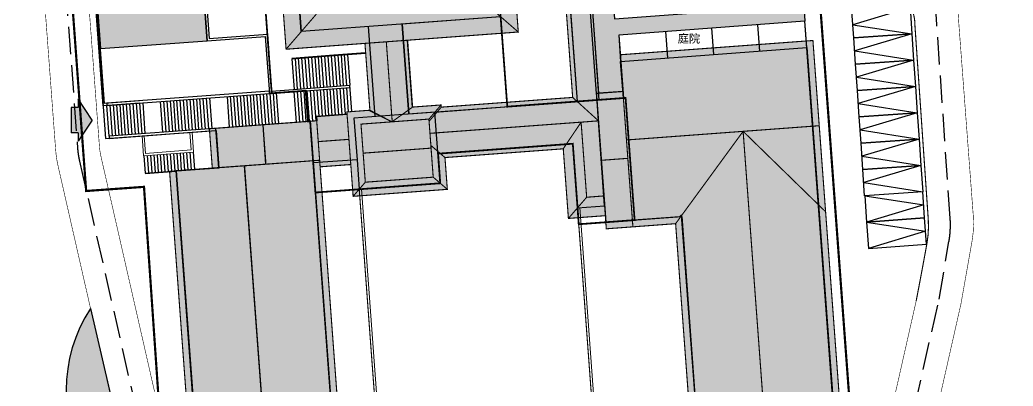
# Model space of a CAD drawing. Header units: millimetres. Extents: x -2430464 to 225692, y -180 to 1805330.
# Drawn here: x -12002 to 78441, y 917707 to 951034 of the extents above; entities that cross this region are included whole.
import ezdxf
from ezdxf.enums import TextEntityAlignment as Align

# ---------------------------------------------------------------- set-up
doc = ezdxf.new("R2010")
doc.units = ezdxf.units.MM
doc.header["$LTSCALE"] = 1000
for name, pattern in [('!2#$0${ Gas Line }', [0]), ('CENTER', [2, 1.25, -0.25, 0.25, -0.25]), ('DASH', [0.35, 0.25, -0.1])]:
    doc.linetypes.add(name, pattern=pattern)
doc.layers.get('0').update_dxf_attribs({"linetype": 'CONTINUOUS'})
for name, color, linetype in [('00-建筑', 8, 'CONTINUOUS'), ('A建筑-W墙体', 8, 'CONTINUOUS'), ('DLSS', 8, 'CONTINUOUS'), ('LP-009绿化边线', 82, 'CONTINUOUS'), ('LP-014绿化填充', 88, 'CONTINUOUS'), ('LP-10铺装填充', 251, 'CONTINUOUS'), ('RAIL', 163, 'CONTINUOUS'), ('STAIR', 2, 'CONTINUOUS'), ('地下室范围线', 8, 'CONTINUOUS'), ('基底轮廓线', 8, 'CONTINUOUS'), ('平面配景', 8, 'CONTINUOUS'), ('征地红线范围', 8, 'CONTINUOUS'), ('总图-箭头', 8, 'CONTINUOUS'), ('总图-道路中心线', 8, 'CONTINUOUS'), ('现状', 8, 'CONTINUOUS'), ('规划道路', 8, 'CONTINUOUS'), ('车行道', 8, 'CONTINUOUS')]:
    doc.layers.add(name, color=color, linetype=linetype)
doc.layers.add('堡坎线', color=8, linetype='CONTINUOUS', lineweight=0)
doc.layers.add('红线', color=8, linetype='CONTINUOUS', lineweight=30)
doc.styles.add('宋体', font='')
doc.styles.get('宋体').set_extended_font_data('SimSun')
pattern_1 = [(175.7652809743309, (-28524.5794121027, -59545.30278968811), (-428.4449728977382, -369.3709587916414), [79.99999999999991, -319.9999999999997]), (220.7652809743309, (-28687.09629964828, -59573.37878513336), (-29.53700705361041, -398.9079658522789), [113.137084, -452.5483399999999]), (265.7652809743309, (-28772.78529393673, -59647.2529759407), (369.3709587916413, -428.4449728977382), [399.9999999999997]), (310.7652809743309, (-28846.65948593616, -59561.56398200989), (398.9079658522789, -29.53700705361046), [113.1370839999999, -452.5483399999998]), (202.3303321743308, (-28604.36100578308, -59539.39538908005), (-398.9079657805548, 29.53700670846063), [89.43999999999991, -804.9871907999992]), (149.2002297743309, (-28846.65948593616, -59561.56398200989), (-398.9079657305026, 29.53700738443279), [89.43999999999994, -804.9871907999996])]

# ---------------------------------------------------------------- blocks, each defined once
blk = doc.blocks.new('A$C4B9E3B61')
at = {"layer": '规划道路', "color": 8}
blk.add_lwpolyline([(-2.384185791015625e-07, 9.5367431640625e-07), (2399.999999761581, 9.5367431640625e-07), (2399.999999523163, 5300.000000953674), (-2.384185791015625e-07, 5300.000000953674)], close=True, dxfattribs=at)
at = {"layer": '规划道路', "color": 8, "flags": 128}
blk.add_lwpolyline([(-2.384185791015625e-07, 9.5367431640625e-07), (1199.999999761581, 5300.000000953674), (2399.999999761581, 1.430511474609375e-06)], dxfattribs=at)
blk = doc.blocks.new('A$C685F4815')
at = {"layer": '总图-箭头', "extrusion": (-3.05029359022135e-16, 2.385755770595009e-07, 0.9999999999999716)}
for points in [[(-1999.99999987011, -1333.333622686929), (-2.4738256e-09, 4.0761515265e-06), (1999.999999865046, -1333.333622686914), (1199.999999918276, -1333.333622696562), (1199.99999991816, -2000.000436078117), (-1200.000000081636, -2000.000436068643), (-1200.000000081898, -1333.333622697348)], [(-1999.999999867578, -1333.333622613078), (5.82077e-11, 4.1499879444e-06), (1999.999999867578, -1333.333622613063), (1199.999999920838, -1333.333622622711), (1199.999999920721, -2000.000436004266), (-1200.000000079104, -2000.000435994792), (-1200.000000079366, -1333.333622623497)]]:
    blk.add_hatch(color=256, dxfattribs=at).paths.add_polyline_path(points)
at = {"layer": '总图-箭头'}
for p, q in [((-2.9685907e-09, 4.0767044993e-06), (-1999.999999870284, -1333.333622686274)), ((0, 0), (-1999.999999867316, -1333.333626762964)), ((-2.9685907e-09, 4.0767044993e-06), (1999.99999986522, -1333.333622686187)), ((0, 0), (1999.999999868189, -1333.333626762891)), ((-1200.000000082102, -1333.333622696693), (-1999.999999870284, -1333.333622686274)), ((-1200.000000079104, -1333.333626773383), (-1999.999999867316, -1333.333626762964)), ((-1200.000000082044, -1333.333622686521), (-1200.000000082044, -2000.000436077462)), ((-1200.000000079075, -1333.333626763226), (-1200.000000079046, -2000.000440154166)), ((1999.99999986522, -1333.333622686187), (1199.999999918102, -1333.333622695907)), ((1199.999999917811, -1333.333622685837), (1199.999999917985, -2000.000436077462)), ((1999.999999868189, -1333.333626762891), (1199.9999999211, -1333.333626772626)), ((1199.999999920779, -1333.333626762542), (1199.999999920983, -2000.000440154166)), ((1199.999999917985, -2000.000436077462), (-1200.000000081811, -2000.000436067989)), ((1199.999999920983, -2000.000440154166), (-1200.000000078842, -2000.000440144693))]:
    blk.add_line(p, q, dxfattribs=at)
blk = doc.blocks.new('aasdfasgh')
at = {"layer": 'STAIR', "color": 250, "extrusion": (0, 0, -1)}
for p, q in [((-50850.99993157387, 78149.87130689621), (-50850.99993515015, 75350.18439006805)), ((-50550.99993097782, 78149.88621902466), (-50550.99993431568, 75350.18439388275)), ((-50250.9999320507, 78149.9011297226), (-50250.99993395805, 75350.18439531326)), ((-49950.99993216991, 78149.91604232788), (-49950.99993467331, 75350.18439388275)), ((-49650.9999320507, 78149.93094921112), (-49650.99993467331, 75350.18439340591)), ((-49350.99993157387, 78149.94585847855), (-49350.99993467331, 75350.18439054489)), ((-49050.9999320507, 78149.96077299118), (-49050.99993538857, 75350.18438386917)), ((-48750.99993181229, 78149.97568130493), (-48750.99993419647, 75350.18439292908)), ((-48450.99993300438, 78149.90610218048), (-48450.99993574619, 75350.33847761154)), ((-48150.99993300438, 78149.92101621628), (-48150.99993538857, 75350.33847618103)), ((-47850.99993252754, 78149.9060997963), (-47850.99993526936, 75350.33847427368)), ((-47550.99993252754, 78149.92101287842), (-47550.99993491173, 75350.33847284317)), ((-45950.99993228912, 78149.93592357635), (-45950.99993491173, 75350.33847141266)), ((-45650.99993252754, 78149.95083665848), (-45650.99993538857, 75350.33847427368)), ((-45350.99993228912, 78149.96574497223), (-45350.99993538857, 75350.33847475052)), ((-45050.99993228912, 78149.98065423965), (-45050.99993515015, 75350.33847427368)), ((-44750.99993312359, 78149.99556779861), (-44750.99993503094, 75350.33846855164)), ((-44450.99993240833, 78150.01047706604), (-44450.99993538857, 75350.33846855164)), ((-44150.9999320507, 78150.02538537979), (-44150.99993550777, 75350.33846950531)), ((-43850.99993145466, 78150.04029846191), (-43850.99993491173, 75350.33847236633)), ((-43550.99993252754, 78150.05520820618), (-43550.99993443489, 75350.33847379684)), ((-43250.99993264675, 78150.07012176514), (-43250.99993515015, 75350.33847236633)), ((-42950.99993252754, 78150.08502864838), (-42950.99993515015, 75350.3384718895)), ((-42650.9999320507, 78150.09993696213), (-42650.99993515015, 75350.33846902847)), ((-42350.99993252754, 78150.11485147476), (-42350.9999358654, 75350.33846235275)), ((-42050.99993240833, 78150.12975978851), (-42050.99993479252, 75350.33847093582)), ((-41750.99993360043, 78149.90609407425), (-41750.99993634224, 75350.33846950531)), ((-41450.99993360043, 78149.92100763321), (-41450.99993610382, 75350.33846712112)), ((-39850.99993312359, 78149.90609502792), (-39850.99993598461, 75350.33847045898)), ((-39550.99993312359, 78149.92100763321), (-39550.99993562698, 75350.3384680748)), ((-39250.99993300438, 78149.93591785431), (-39250.99993562698, 75350.33846569061)), ((-38950.99993312359, 78149.95082950592), (-38950.99993610382, 75350.33846855164)), ((-38650.99993288517, 78149.96573781967), (-38650.99993598461, 75350.3384680748)), ((-38350.99993300438, 78149.98064756393), (-38350.9999358654, 75350.33846950531)), ((-38050.99993371964, 78149.99556064606), (-38050.99993562698, 75350.33846187592)), ((-37750.99993300438, 78150.010471344), (-37750.9999358654, 75350.33846330643)), ((-37450.99993252754, 78150.02537918091), (-37450.99993610382, 75350.33846235275)), ((-37150.9999320507, 78150.0402917862), (-37150.99993550777, 75350.33846616745)), ((-36850.9999332428, 78150.05520105362), (-36850.99993503094, 75350.33846759796)), ((-36550.9999332428, 78150.07011461258), (-36550.9999358654, 75350.33846616745)), ((-36250.99993312359, 78150.08502149582), (-36250.99993562698, 75350.33846569061)), ((-35950.99993264675, 78150.09993076324), (-35950.99993574619, 75350.33846187592)), ((-35650.99993312359, 78150.11484479904), (-35650.99993634224, 75350.33845615387)), ((-35350.99993300438, 78150.12975263596), (-35350.99993538857, 75350.33846378326)), ((-33750.99993419647, 78150.2142624855), (-33750.99993681908, 75350.33846378326)), ((-33450.99993395805, 78150.21426200867), (-33450.99993658066, 75350.33846235275)), ((-33150.99993383884, 78150.2142624855), (-33150.99993646145, 75350.33846378326)), ((-32850.99993395805, 78150.22917509079), (-32850.99993610382, 75350.33846235275)), ((-32550.99993371964, 78150.2440867424), (-32550.99993610382, 75350.33846473694)), ((-32250.99993348122, 78150.25899505615), (-32250.99993658066, 75350.33846569061)), ((-31950.99993371964, 78150.27390670776), (-31950.99993610382, 75350.33846330643)), ((-31650.99993419647, 77750.3440079689), (-31650.99993634224, 75350.33846616745)), ((-31350.99993467331, 77750.3440079689), (-31350.99993610382, 75350.33846473694)), ((-31050.99993407726, 77750.34400749207), (-31050.99993634224, 75350.33846282959)), ((-30750.99993395805, 77750.34400749207), (-30750.99993658066, 75350.33846521378)), ((-30450.99993300438, 77750.36067867279), (-30450.99993598461, 75350.33846569061)), ((-30150.99993395805, 77750.35734605789), (-30150.99993562698, 75350.33846378326)), ((-29850.99993407726, 77750.35400915146), (-29850.99993634224, 75350.33846616745)), ((-29550.99993407726, 77750.35067415237), (-29550.99993622303, 75350.3384642601)), ((-29250.99993431568, 77750.34734201431), (-29250.99993634224, 75350.33846235275)), ((-28950.9999345541, 77550.33845806122), (-28950.9999371767, 75350.3384642601)), ((-28650.99993419647, 77550.33845758438), (-28650.99993634224, 75150.33845949173)), ((-33750.99994134903, 72350.33847427368), (-33750.99993729591, 75150.33846902847)), ((-33450.99994075298, 72350.33846902847), (-33450.9999370575, 75150.33846759796)), ((-33150.9999409914, 72350.33846664429), (-33150.9999371767, 75150.33847093582)), ((-32850.99994158745, 72350.3384680748), (-32850.9999370575, 75150.3384680748)), ((-32550.99994111061, 72350.33847045898), (-32550.99993729591, 75150.33846664429)), ((-32250.99994027615, 72350.33847141266), (-32250.99993610382, 75150.3384680748)), ((-31950.99994027615, 72350.33847093582), (-31950.99993634224, 75150.33846902847)), ((-31650.99994051456, 72350.33847284317), (-31650.99993658066, 75150.33846855164)), ((-31350.99993991852, 72350.33846616745), (-31350.99993610382, 75150.33846521378)), ((-31050.99994015694, 72350.33846378326), (-31050.99993634224, 75150.33846950531)), ((-30750.99994087219, 72350.33846521378), (-30750.99993622303, 75150.33846521378)), ((-30450.99994027615, 72350.33846759796), (-30450.99993634224, 75150.33846378326)), ((-30150.99993979931, 72350.3384680748), (-30150.99993681908, 75150.3384680748)), ((-29850.99993896484, 72350.33846664429), (-29850.99993574619, 75150.3384642601)), ((-29550.99994027615, 72350.33846712112), (-29550.99993550777, 75150.3384642601)), ((-29250.99994051456, 72350.33846282959), (-29250.99993646145, 75150.33846378326)), ((-28950.99994015694, 72350.33846712112), (-28950.99993658066, 75150.33846330643)), ((-28650.99994003773, 72350.33846759796), (-28650.99993634224, 75150.33845901489))]:
    blk.add_line(p, q, dxfattribs=at)
blk = doc.blocks.new('asasfagh')
at = {"layer": '基底轮廓线', "linetype": 'DASH', "ltscale": 8000}
for points in [[(431741744.2486796, 3169589546.165534), (431754042.065155, 3169589546.165534), (431754040.6332474, 3169588046.409611), (431775247.6031132, 3169588026.162059), (431775247.6031137, 3169585246.187798), (431778644.4235301, 3169585246.187809), (431778644.4235291, 3169581846.165541), (431820843.1437712, 3169581846.165541), (431820840.612545, 3169591946.187798), (431824243.762876, 3169591946.187797), (431824240.2771578, 3169588046.162337), (431849643.6125288, 3169588046.162515)], [(431849443.6125355, 3169600546.519969), (431827144.1078234, 3169600546.51997), (431827143.7600951, 3169611946.165704), (431824443.7601142, 3169611946.397964), (431824443.7601137, 3169624246.165709), (431831794.0985298, 3169624244.765753), (431831794.0985312, 3169633646.16571), (431855593.4056559, 3169633646.149955)], [(431868093.4030585, 3169646146.165706), (431814893.6892519, 3169646146.166622), (431814893.6903205, 3169629146.164), (431820644.1078258, 3169629146.163086), (431820644.1078238, 3169626946.160042), (431804043.7600918, 3169626946.165707), (431804043.7600965, 3169637946.307227), (431795443.7600899, 3169637946.307228), (431795443.7600894, 3169626946.165707), (431778843.7601137, 3169626946.165674), (431778843.7601089, 3169629146.160579), (431784593.8658466, 3169629146.160578), (431784593.8658543, 3169646146.165706), (431739493.4216471, 3169646146.165565)]]:
    blk.add_lwpolyline(points, dxfattribs=at)
blk.add_lwpolyline([(431812443.7113285, 3169609546.516084), (431820643.7113247, 3169609546.516083), (431820643.7113261, 3169624946.160035), (431802744.5405412, 3169624953.939884), (431802741.7554622, 3169618546.282349), (431812443.8114786, 3169618546.265692)], close=True, dxfattribs=at)
blk = doc.blocks.new('酒店')
at = {"layer": 'A建筑-W墙体'}
h = blk.add_hatch(dxfattribs=at)
h.set_pattern_fill('水', color=256, scale=199.9999999999998, angle=-85.76528092375717)
h.set_pattern_definition([(274.2347190762428, (67117.76831012964, 3300235.680468082), (428.4449732237749, -369.370958413461), [159.9999999999998, -639.9999999999993]), (319.2347190762428, (67221.17950832844, 3299922.461497784), (797.8159316524154, 59.07401481143661), [226.2735999999998, -339.4111999999995, 226.2743999999998, -339.4116495999996]), (49.23471907624282, (67244.80911529064, 3299603.335121632), (-59.07401481143653, 797.8159316524154), [226.2735999999996, -339.4111999999993, 226.2743999999996, -339.4116495999993]), (300.7997702762427, (67129.58311253786, 3300076.11728096), (59.07401547308084, -797.8159314088617), [178.8799999999997, -1609.974381599998]), (300.7997702762427, (67558.02808570862, 3299706.746328354), (59.07401547308084, -797.8159314088617), [178.8799999999997, -1609.974381599998]), (247.6696678762428, (67244.80911529064, 3299603.335121632), (59.0740141211365, -797.8159315089664), [178.88, -1609.974381600001]), (247.6696678762428, (67614.18007212877, 3300031.780097961), (59.0740141211365, -797.8159315089664), [178.88, -1609.974381600001])])
h.paths.add_polyline_path([(-9387.727373301983, -106824.2570333481), (-19111.10904020071, -107544.2215838432), (-17205.97206252813, -133273.7853784561), (-7482.590395212173, -132553.8208255768)])
at = {"layer": 'RAIL', "linetype": '!2#$0${ Gas Line }', "extrusion": (0, 0, -1)}
h = blk.add_hatch(dxfattribs=at)
h.set_pattern_fill('弯瓦屋面', color=251, scale=199.9999999999999, angle=4.565368189772732e-10)
h.set_pattern_definition(pattern_1)
h.paths.add_polyline_path([(712.1125813126564, -127841.0052967072), (305.9787285923958, -133325.9898371696), (-20836.14345914125, -131760.528439045), (-18739.01593530178, -103438.0628671646), (2403.106252968311, -105003.5242576599), (1996.972407817841, -110488.5087842941), (5287.963117897511, -110732.1890954971), (4003.103296220303, -128084.6856102943)])
h = blk.add_hatch(dxfattribs=at)
h.set_pattern_fill('弯瓦屋面', color=251, scale=199.9999999999999, angle=4.565368189772732e-10)
h.set_pattern_definition(pattern_1)
h.paths.add_polyline_path([(-26757.33480674028, -118286.3331918716), (-28167.7397531271, -137334.3620157242), (-27968.29125475883, -137349.1301164627), (-28791.70501077175, -148469.630648613), (-25401.06543499231, -148721.7503976822), (-24932.09576284885, -142388.1453766823), (-14161.50254803896, -143184.5893921852), (-14375.64585363865, -146076.6721534729), (-5799.124583482742, -146711.7178058624), (-5584.98128080368, -143819.6350536346), (-2792.835511207581, -144026.4030804634), (-2453.108936965466, -139438.9652462006), (-5245.305695235729, -139232.1934423447), (-5230.537191808224, -139032.7394628525), (-7325.153603792191, -138877.6442842484), (-6874.714241564274, -132794.2978105545), (-10764.06691402197, -132506.3119935989), (-11214.5062764287, -138589.6584706306), (-13807.05845910311, -138397.693810463), (-13821.82696431875, -138597.1477885246), (-25789.06045657396, -137711.0379776955), (-24541.10905665159, -120857.0030369759)])
h = blk.add_hatch(dxfattribs=at)
h.set_pattern_fill('弯瓦屋面', color=251, scale=199.9999999999999, angle=4.565368189772732e-10)
h.set_pattern_definition(pattern_1)
h.paths.add_polyline_path([(-35163.04673486948, -149200.2045092583), (-28851.45818328857, -149667.5382704735), (-27939.50408738852, -137351.2684092522), (-30361.73875671625, -137171.9078726768), (-30114.36449223757, -133831.0318002701), (-47666.31539303064, -132531.4023499489), (-51506.10170006752, -184389.1049523354), (-21388.55028021336, -186619.1490154266), (-20376.9079682827, -172956.5537724495), (-36831.86155956984, -171738.1522212029)])
edge = h.paths.add_edge_path(flags=17)
edge.add_line((-30361.73731768131, -137171.9079785347), (-31273.67489546537, -149488.1883025169))
h = blk.add_hatch(dxfattribs=at)
h.set_pattern_fill('弯瓦屋面', color=251, scale=199.9999999999999, angle=4.565368189772732e-10)
h.set_pattern_definition(pattern_1)
h.paths.add_polyline_path([(-2482.658099234104, -139837.8477921486), (-4565.195212244987, -167960.9403839111), (-15435.08017081022, -167155.8823504448), (-16084.9025079608, -175931.968047142), (-12993.36546313763, -176160.8756580353), (-13355.19380629063, -181047.498239994), (5991.834979534149, -182480.1451625824), (6944.278280496597, -169617.0539608002), (9038.795452773571, -169768.7418522835), (10914.27779191732, -144439.67466259), (7024.902946293354, -144151.6871938705), (7290.557573497295, -140561.5022892952)])
at = {"layer": '平面配景'}
h = blk.add_hatch(dxfattribs=at)
h.set_pattern_fill('SWAMP', color=256, scale=199.9999999999999, angle=0.2966188566961743)
h.set_pattern_definition([(274.2347190769059, (28535.68045216799, -59695.20869016647), (457.4949259104368, -220.820280694967), [63.49999999999996, -444.4999999999997]), (4.234719073614151, (28538.02495241165, -59726.87200975418), (419.9829265000253, 285.7928358942439), [31.74999999999999, -848.1319999999996]), (4.234719073614151, (28538.61108452082, -59734.78793859482), (419.9829265000253, 285.7928358942439), [25.39999999999998, -854.4819999999995]), (4.234719073614151, (28537.43882030249, -59718.95608139038), (419.9829265000253, 285.7928358942439), [25.39999999999998, -854.4819999999995]), (334.2347190769059, (28539.19720184803, -59742.7036690712), (419.9834357078709, 285.7920875934341), [20.31999999999998, -487.6799999999995]), (34.23471907690591, (28536.85270130634, -59711.04034233093), (-37.51149020256683, 506.6123682884018), [20.31999999999998, -487.6799999999997])])
h.paths.add_polyline_path([(29586.60082161427, -130559.5966715813), (46824.27443480492, -129284.717086792), (46935.03691631556, -130780.622051239), (29981.44815647602, -132035.9480800629), (30361.73401069641, -137171.909245491), (28167.73975855112, -137334.3620238304), (27097.02361083031, -122873.9533162117), (29006.9391399622, -122731.0560603142)])
for points in [[(2842.758710384369, -100704.4194674492), (-4486.177921056747, -101247.0881223679), (-4102.460007548332, -106429.3372840881), (-9387.727372288704, -106824.2570295334), (-7482.590396463871, -132553.8208255768), (-2198.0571205616, -132162.5293111801), (-1814.076025784016, -137348.3328700066), (5515.857849061489, -136805.5903630257)], [(2857.527214586735, -100903.8734478951), (-4271.955434679985, -101431.7736058235), (-3888.248045563698, -106613.8806376457), (-9173.515410065651, -107008.8003835678), (-7297.904917240143, -132339.5983352661), (-2013.371641814709, -131948.3068318367), (-1629.390545785427, -137134.1103906631), (5501.089345574379, -136606.1363759041)], [(11214.5062764287, -138589.6584706306), (10764.06691402197, -132506.3119935989)], [(-2138.116548120975, -143789.8483695984), (-2403.949736952782, -140199.6750383377)], [(2150.001888096333, -143472.3360671997), (-10315.91572350264, -144395.3707838058)], [(6153.806221723557, -143376.4215717316), (2164.772698998451, -143671.7882351875)], [(6153.806221842766, -143376.4215712547), (2165.076160490513, -143671.7657661438)], [(-1760.448621928692, -175298.0812888145), (-4082.806741535664, -143933.8434581757)]]:
    blk.add_lwpolyline(points)
at = {"flags": 128}
for points in [[(-13640.63770729303, -138223.9033017159), (-16971.54142320156, -138470.5389566422), (-19644.67062962055, -102369.629421711), (-15468.64190173149, -102060.4167633057)], [(-13655.39712524414, -138024.5720210075), (-16826.73765480518, -138259.3928751945), (-19470.3489382863, -102557.1335692406), (-15453.88339555264, -102259.7357206345)], [(203.8231769800186, -134130.5412735939), (4044.309613406658, -133846.1737322807), (6936.741957128048, -133632.0045409203)], [(208.2537278532982, -134190.377468586), (4048.740164637566, -133906.0099291801), (6941.172509133816, -133691.8407349586)], [(2453.10893702507, -139438.9652447701), (5245.30569589138, -139232.1934432983)], [(4448.73871999979, -139291.1771988869), (2453.10893702507, -139438.9652447701), (2482.644138753414, -139837.8488264084), (-7290.593516290188, -140561.0165395737)]]:
    blk.add_lwpolyline(points, dxfattribs=at)
blk.add_lwpolyline([(-9387.727373301983, -106824.2570333481), (-19111.10904020071, -107544.2215838432), (-17205.97206252813, -133273.7853784561), (-7482.590395212173, -132553.8208255768)], close=True)
at = {"extrusion": (0, 0, -1), "flags": 128}
for points in [[(16623.54563122988, -138444.7406029701), (1814.076025784016, -137348.3328704834), (1828.844529151917, -137148.8788876534), (16638.30275756121, -138245.4402747154)], [(16402.0525701642, -141436.08446455), (7275.849401116371, -140760.208281517), (7290.617904543877, -140560.7542996407), (16416.80969721079, -141236.7841353416)]]:
    blk.add_lwpolyline(points, close=True, dxfattribs=at)
at = {"layer": 'A建筑-W墙体', "const_width": 99.9999999999999}
for points in [[(-712.1125813126564, -127841.0052967072), (-305.9787285923958, -133325.9898371696), (20836.14345914125, -131760.528439045), (18739.01593530178, -103438.0628671646), (-2403.106252968311, -105003.5242576599), (-1996.972407817841, -110488.5087842941), (-5287.963117897511, -110732.1890954971), (-4003.103296220303, -128084.6856102943)], [(26757.33480674028, -118286.3331918716), (28167.7397531271, -137334.3620157242), (27968.29125475883, -137349.1301164627), (28791.70501077175, -148469.630648613), (25401.06543499231, -148721.7503976822), (24932.09576284885, -142388.1453766823), (14161.50254803896, -143184.5893921852), (14375.64585363865, -146076.6721534729), (5799.124583482742, -146711.7178058624), (5584.98128080368, -143819.6350536346), (2792.835511207581, -144026.4030804634), (2453.108936965466, -139438.9652462006), (5245.305695235729, -139232.1934423447), (5230.537191808224, -139032.7394628525), (7325.153603792191, -138877.6442842484), (6874.714241564274, -132794.2978105545), (10764.06691402197, -132506.3119935989), (11214.5062764287, -138589.6584706306), (13807.05845910311, -138397.693810463), (13821.82696431875, -138597.1477885246), (25789.06045657396, -137711.0379776955), (24541.10905665159, -120857.0030369759)], [(35163.04673486948, -149200.2045092583), (28851.45818328857, -149667.5382704735), (27939.50408738852, -137351.2684092522), (30361.73875671625, -137171.9078726768), (30114.36449223757, -133831.0318002701), (47666.31539303064, -132531.4023499489), (51506.10170006752, -184389.1049523354), (21388.55028021336, -186619.1490154266), (20376.9079682827, -172956.5537724495), (36831.86155956984, -171738.1522212029)], [(2482.658099234104, -139837.8477921486), (4565.195212244987, -167960.9403839111), (15435.08017081022, -167155.8823504448), (16084.9025079608, -175931.968047142), (12993.36546313763, -176160.8756580353), (13355.19380629063, -181047.498239994), (-5991.834979534149, -182480.1451625824), (-6944.278280496597, -169617.0539608002), (-9038.795452773571, -169768.7418522835), (-10914.27779191732, -144439.67466259), (-7024.902946293354, -144151.6871938705), (-7290.557573497295, -140561.5022892952)], [(6752.168169975281, -143332.1160635948), (6907.237459659576, -145426.3828849792), (13090.31093299389, -144968.5592770576), (12698.94558501244, -139683.0287337303), (6515.872111022472, -140140.8523387909)], [(28141.37927258015, -139843.1589508057), (26557.45062941313, -139962.9506030083), (27063.34114795923, -146795.184981823), (28612.72978842258, -146677.9318208694)]]:
    blk.add_lwpolyline(points, close=True, dxfattribs=at)
at = {"layer": 'A建筑-W墙体'}
for points in [[(-390.3037523627281, -111873.649887085), (-796.4376046061516, -106388.6653456688), (17353.87484133244, -105044.7315115929), (19229.47480970621, -130375.3873486519), (1079.162365794182, -131719.3211817741), (673.0285141468048, -126234.3366508484)], [(26217.50542968512, -138080.408929348), (24895.71151173115, -120229.1040802002)], [(27968.28576517105, -137349.1304540634), (26690.79735726118, -120096.1875462532)], [(673.028513610363, -126234.3366479874), (1079.162365198135, -131719.3211832047)], [(10859.90382242203, -139217.5574293137), (10254.39517086744, -131039.9441199303)], [(47112.25895744562, -133174.0698413849), (46935.03691267967, -130780.6220488548), (29981.4479187727, -132035.9448986053), (30158.67048811913, -134429.393723011)], [(42823.99834555387, -133491.5929427147), (42646.7762812376, -131098.1448755264)], [(7162.858434200287, -131268.8559322357), (7768.367087185383, -139446.469233036)], [(34446.93110245466, -134111.8706216812), (34269.70899903774, -131718.4220328331)], [(38635.46449863911, -133801.7317972183), (38458.24241530895, -131408.2834701538)], [(13253.00202250481, -139040.361269474), (24422.40464633703, -138213.3265733719)], [(24422.40464669466, -138213.3265738487), (26217.50542968512, -138080.408929348)], [(25800.10167759657, -141922.7791500092), (26231.80140382051, -147753.0400600433), (28673.47395139933, -147576.9741353989), (28081.06666511297, -138950.9476037025), (28081.06666511297, -138950.9476037025)], [(13533.60359233618, -142829.9869422913), (25800.10167759657, -141922.7791500092)], [(6153.806221723557, -143376.4215717316), (2164.772698998451, -143671.7882351875)]]:
    blk.add_lwpolyline(points, dxfattribs=at)
for points in [[(29586.60082161427, -130559.5966715813), (46824.27443480492, -129284.717086792), (46935.03691631556, -130780.622051239), (29981.44815647602, -132035.9480800629), (30361.73401069641, -137171.909245491), (28167.73975855112, -137334.3620238304), (27097.02361083031, -122873.9533162117), (29006.9391399622, -122731.0560603142)], [(35517.62336826324, -148571.956823349), (28835.89359366894, -149066.6907682419), (28012.5763387084, -137947.4935064316), (30406.04430443048, -137770.2698130608), (30158.67004060745, -134429.3937544823), (47112.25895744562, -133174.0698413849), (50863.43424016237, -183835.0485196114), (21344.24476981163, -186020.7870674133), (20421.21347922087, -173554.9157238007), (37474.52901828289, -172292.2086601257), (35706.02687746286, -148407.9476761818)], [(6153.806221842766, -143376.4215712547), (6353.181021511555, -146069.0503444672), (13732.97839254141, -145522.6157131195), (13253.00202256441, -139040.3612675667), (5873.204651236534, -139586.795899868)], [(1884.124995231628, -139882.1659841537), (4011.146678805351, -168603.6156916618), (15479.39354896545, -167754.3505563736), (16040.60424542427, -175333.7039613724), (12949.06751066446, -175562.6157746315), (13310.89585131407, -180449.2383503914), (-6036.140490651131, -181881.7832164764), (-6959.171970963478, -169415.9092769623), (-8455.32719451189, -169523.291665554), (-10315.91563785076, -144395.3719305992), (-6426.540792822838, -144107.3844604492), (-6692.374064266682, -140517.2099957466)], [(1884.124995231628, -139882.1659841537), (4011.146678805351, -168603.6156916618), (15479.38599151373, -167754.2484936714), (16040.5966873765, -175333.6019072533), (12949.05995309353, -175562.5137152672), (13310.88829451799, -180449.1362967491), (-6036.140490651131, -181881.7832164764), (-6944.278280496597, -169617.0539608002), (-8440.43350470066, -169724.4363427162), (-10315.91563785076, -144395.3719305992), (-6426.540792822838, -144107.3844604492), (-6692.374064266682, -140517.2099957466)]]:
    blk.add_lwpolyline(points, close=True, dxfattribs=at)
at = {"layer": 'A建筑-W墙体', "const_width": 99.9999999999999}
for points in [[(17621.07780426741, -128966.9041743279), (20836.14345914125, -131760.528439045)], [(-305.9787285923958, -133325.9898371696), (2464.303460359573, -130112.6525387764)], [(9357.239148139954, -139914.1443257332), (8819.39057725668, -132650.3049035072)], [(30361.73731768131, -137171.9079785347), (31273.67489546537, -149488.1883025169)], [(12698.94558501244, -139683.0287337303), (13807.05845910311, -138397.693810463)], [(25789.06045663357, -137711.0379781723), (28141.37927258015, -139843.1589508057)], [(5245.305694818497, -139232.1934428215), (5584.981280863285, -143819.6350531578)], [(5245.30569589138, -139232.1934432983), (5584.981280863285, -143819.6350531578)], [(11214.5062764287, -138589.6584706306), (9331.703020393848, -139932.3550829887), (7225.426612734795, -138885.0285353661)], [(11214.5062764287, -138589.6584706306), (9331.703020453453, -139932.3550825119), (7325.153603851795, -138877.6442837715)], [(12713.71408838034, -139882.4827122688), (13821.82696431875, -138597.1477885246)], [(-2138.116548120975, -143789.8483695984), (-2403.949736952782, -140199.6750383377)], [(12794.94085949659, -140979.4796185493), (26557.3438154459, -139961.5080451965)], [(24932.09576284885, -142388.1453766823), (26555.9024169445, -139961.6147704124)], [(48240.44269454479, -140285.1991782188), (30688.48267811537, -141584.7953548431)], [(35163.04673486948, -149200.2045092583), (41309.41675209999, -140798.4041891098), (48820.32449620962, -148116.7126045227)], [(44061.88356888294, -177971.4638819695), (41309.41675209999, -140798.4041891098)], [(5415.143494069576, -141525.9142494202), (2622.97222495079, -141732.6841611862)], [(12894.62825745344, -142325.7939972878), (6711.554785013199, -142783.6176042557)], [(12876.16762876511, -142076.4765248299), (14161.50254803896, -143184.5893921852)], [(2748.521664977074, -143428.0188760757), (-7024.902824819088, -144151.6888375282)], [(28418.70667552948, -143432.2918992043), (30812.15480011702, -143255.0743236542)], [(-1760.448621928692, -175298.0812888145), (-4082.806741535664, -143933.8434581757)], [(6907.237459659576, -145426.3828849792), (5799.124583482742, -146711.7178058624)], [(6907.237459659576, -145426.3828849792), (5799.124583482742, -146711.7178058624)], [(13090.31093299389, -144968.5592770576), (14375.64585363865, -146076.6721534729)], [(27063.26301681995, -146794.1297974586), (25400.98567551374, -148720.6732087135)]]:
    blk.add_lwpolyline(points, dxfattribs=at)
at = {"layer": 'DLSS', "linetype": 'Continuous', "const_width": 100, "flags": 128}
blk.add_lwpolyline([(41370.31022888422, -128206.7328228951), (52449.29722946882, -127234.1490507126, -0.4609861043528088), (56953.35148030519, -131162.9742193222), (58166.79263728857, -148789.6305580139, -0.06189065879078934), (58045.02024519444, -151005.8494133949, -0.003206748131064525), (57065.31639307737, -156243.0801692009, 0.003206748131064525)], format="xyb", dxfattribs=at)
at = {"layer": 'STAIR', "color": 250}
for p, q in [((-11313.42082762718, -144465.736600399), (-11430.83042776585, -142880.0774354935)), ((-11014.23985308409, -144443.5838456154), (-11131.64945363998, -142857.9246811867)), ((-10715.05887848139, -144421.4310917854), (-10832.46847981215, -142835.7719268799)), ((-10415.87790459394, -144399.2783360481), (-10533.28750455379, -142813.6191725731)), ((-10116.69692969322, -144377.1255812645), (-10234.10653018951, -142791.4664163589)), ((-9817.515955507755, -144354.9728264809), (-9934.925555765629, -142769.3136620522)), ((-9518.33498108387, -144332.8200716972), (-9635.744581580162, -142747.1609067917)), ((-9219.154007077217, -144310.6673178673), (-9336.563607513905, -142725.0081524849)), ((-8919.973031878471, -144288.5145616531), (-9037.382632434368, -142702.8553986549)), ((-8620.792057573795, -144266.3618073463), (-8738.201658070087, -142680.7026429176)), ((-8620.792057573795, -144266.3618073463), (-8738.201658070087, -142680.7026429176)), ((-13108.5066742897, -144598.6531281471), (-13225.91627436876, -143012.9939646721)), ((-12809.32570022345, -144576.5003738403), (-12926.73529934883, -142990.8412103653)), ((-12510.14472520351, -144554.3476204872), (-12627.55432575941, -142968.6884551048)), ((-12210.96375066042, -144532.1948647499), (-12328.37335127592, -142946.5357012749)), ((-11911.78277617693, -144510.04211092), (-12029.19237679243, -142924.3829460144)), ((-11612.60180222988, -144487.8893551826), (-11730.01140224934, -142902.2301907539)), ((-13108.5066742897, -144598.6531281471), (-8620.792057573795, -144266.3618073463))]:
    blk.add_line(p, q, dxfattribs=at)
at = {"layer": '地下室范围线', "linetype": 'DASH', "ltscale": 8000, "const_width": 160}
blk.add_lwpolyline([(2306.711358547211, -91418.99884605408), (-1681.920629501343, -91714.34265851974), (-1201.933128833771, -98196.5962767601), (-1401.740549087524, -98211.39129638672), (-1194.976703166962, -101003.7466988564), (-4286.513044834137, -101232.6638150215), (-1613.351890563965, -137333.830124855), (1478.184452056885, -137104.9130144119), (1684.948297977448, -139897.2684192657), (1884.755717277527, -139882.473400116), (2364.743217468262, -146364.7270178795), (13733.26549530029, -145522.9289474487), (13534.09188890457, -142829.9367623329), (25800.84132289886, -141924.5615081787), (26341.66274738312, -149252.0435318947), (31429.12914657593, -148875.3349947929), (30605.7666592598, -137755.7861304283), (19835.0866317749, -138552.2563915253), (16748.39778423309, -96866.37926578522), (27519.07781171799, -96069.90900373459), (26618.18304872513, -83903.28315782547), (19129.98540210724, -84457.75718593597), (16323.87894582748, -46561.15836429596)], dxfattribs=at)
at = {"layer": '堡坎线', "color": 250, "extrusion": (0, 0, -1), "flags": 128}
for points in [[(8738.201658070087, -142680.7026429176), (13285.75246930122, -143017.4245166779), (13419.22375291586, -141215.1919689178), (8871.647499740124, -140878.4682254791)], [(8952.42414432764, -142496.0171647072), (13101.06980526447, -142803.2022399902), (13219.76836210489, -141200.4233617783), (9071.102890789509, -140893.2368335724)], [(10315.91498780251, -144395.3814635277), (13108.24857378006, -144602.138864994), (13104.55644840002, -144652.0023608208), (10312.3752066493, -144442.5755724907)]]:
    blk.add_lwpolyline(points, close=True, dxfattribs=at)
at = {"layer": '堡坎线', "linetype": 'DASH', "ltscale": 2000, "extrusion": (0, 0, -1), "const_width": 99.99999999999994, "flags": 128}
for points in [[(-6353.182665765285, -146069.0484366417), (-8000.07380002737, -168308.2212195396)], [(-26231.80140382051, -147753.0400600433), (-28100.19181489944, -172986.3283333778)]]:
    blk.add_lwpolyline(points, dxfattribs=at)
at = {"layer": '堡坎线', "extrusion": (0, 0, -1), "flags": 128}
for points in [[(-6552.636780440807, -146054.2817101479), (-8199.527651131153, -168293.4509420395)], [(-26431.25538665056, -147738.2715568542), (-28299.64579772949, -172971.5598282814)]]:
    blk.add_lwpolyline(points, dxfattribs=at)
at = {"layer": '总图-道路中心线', "linetype": 'DASH', "ltscale": 10}
for points in [[(-3144.543673336506, -16997.63249826431), (-3470.829827487469, -18056.58681344986, 0.0934709048535178), (-3928.497718155384, -22107.91692638397), (-2335.58865582943, -43620.73195362091, -0.3243272348594602), (-7887.549454629421, -52608.76719522476), (-13124.55876481533, -54762.76953935623, 0.2756905945630604), (-18651.94619518518, -62146.97821474075), (-22440.88651049137, -98255.01820468903, 0.0447953984150601), (-22465.05864489079, -99864.24153661728), (-19295.36797362566, -142325.3439860344, 0.03744431243648361), (-19117.31085282564, -143508.5618195534), (-10817.43231874704, -179903.0726265907, 0.3693723196138757)], [(55395.16892999411, -172704.2650094032), (59155.27542942762, -156068.2781267166), (60055.65399503708, -150826.0216889381, 0.05977785590252446), (60164.28434544802, -148684.4347705841), (58953.50870841742, -131096.4982552528), (58141.5464220643, -119302.1333217621), (57507.98957228661, -110212.4911990166), (56669.20592403412, -102039.2500667572), (54869.07782012224, -94523.20076990128), (52735.24754798412, -86423.84500551224), (49558.47029799223, -72594.45756340027), (49150.02361351252, -67362.90964984894), (48810.71250933409, -59133.36246538162), (48972.63859117031, -54045.0734705925), (50142.1489906311, -48614.29953384399), (51174.49787515402, -42970.05514526367), (52219.43438494205, -37304.35376501083), (53523.49728035927, -31468.44815683365), (54981.4672177434, -24456.92904996872), (55932.78682202101, -19390.506690979), (57172.82035636902, -14349.56586265564), (58426.68883562088, -8100.496199131012), (59090.13062870502, -3867.636269569397), (59436.86108291149, -1468.147219657898)]]:
    blk.add_lwpolyline(points, format="xyb", dxfattribs=at)
at = {"layer": '红线', "linetype": 'CENTER', "ltscale": 200, "const_width": 200}
blk.add_lwpolyline([(-4442.04497385025, -20648.60587978363), (40041.94196778536, -17352.48669528961), (46317.01958835125, -102120.5746436119), (41609.89761346579, -102469.0260057449), (43477.96983975172, -128802.9123835564), (48265.97952091694, -128448.4731941223), (52448.13428020477, -184943.911796093), (17942.84317755699, -187502.1870651245), (17499.46331512928, -181512.7052588463), (-10653.40945905447, -183454.0795474052), (-13243.90523934364, -145849.5394163132), (-18510.76778578758, -146226.4762539864), (-22345.96801716089, -94368.39445543289), (-17166.51925075054, -93984.97843551636), (-19795.80228936672, -58382.26401853561), (-1638.928900659084, -56974.94173336029)], close=True, dxfattribs=at)
at = {"layer": '车行道', "color": 4, "linetype": 'DASH', "ltscale": 5, "const_width": 50}
for points in [[(51211.40086770058, -68967.76364135742), (51436.40086770058, -72662.76364088058), (52403.40086770058, -76113.76364135742), (54709.40086758137, -85926.76364088058), (56843.40086770058, -94026.76364135742), (58680.40086770058, -101696.7636404037), (59536.40086758137, -110037.7636408806), (60170.40086770058, -119133.7636413574), (60952.89056634903, -131018.7591300011), (62269.80580919981, -148520.2103857994, -0.06249425620493997), (62158.42347019911, -150758.4815249443), (61150.40086758137, -156474.7636408806), (58956.40086770058, -166181.7636413574)], [(2728.868022739887, -53785.20986032486), (-7132.047844707966, -54464.04769134521, 0.09791195947930027), (-7356.745009422302, -54524.76961803436, -0.0005568783191539759), (-7378.722119748592, -54535.60407495499), (-12915.66591656208, -56839.41521453857, 0.2221829956687384), (-16600.5914247036, -61762.22101068497), (-20461.17593955994, -98553.01960706711, 0.04479540528510208), (-20477.29072350264, -99625.83532524109), (-17300.91730636358, -142176.4596824646, 0.03744431244661743), (-17167.37446463108, -143063.8730721474), (-8677.289246618748, -180292.4297251701, 0.2883576604599377)]]:
    blk.add_lwpolyline(points, format="xyb", dxfattribs=at)
at = {"layer": '车行道', "color": 4, "linetype": 'DASH', "ltscale": 5}
blk.add_lwpolyline([(-3545.77398121357, -11507.72686672211, 100, 100, 0), (-5382.157308340073, -17467.66639280319, 100, 100, 0.09347090485771527), (-5923.037548303604, -22255.6019487381, 100, 100, 0), (-4439.855568826199, -42286.51289319992, 100, 50, -0.3223723010585181), (-9932.97649538517, -51250.10319662094, 50, 50, 0), (-14437.207444489, -53140.10293006897, 50, 50, 0.2435860306477557), (-20578.74957585335, -61344.77912378311, 50, 50, 0), (-24439.33410322666, -98135.57784509659, 50, 50, 0.04479540528453985), (-24466.19206023216, -99923.60390329361, 50, 50, 0), (-21289.81864088774, -142474.2282896042, 50, 50, 0.03744431243174948), (-21067.24724048376, -143953.2505693436, 50, 50, 0), (-12577.16195446253, -181181.8075203896, 50, 50, 0.3207635072881149), (-2140.692978680134, -188934.7517266273, 50, 50, 0), (7957.176358819008, -188256.1676168442, 50, 50, -0.1937547782918897), (14430.33964163065, -191380.1575760841, 50, 50, 0), (30270.83276426792, -210142.524971962, 50, 50, 0.1548228219619258), (36652.69026374817, -213893.4552812576, 50, 50, 0), (50004.07236379385, -218460.8600196838, 50, 50, 0.2426803096958687), (59940.62207096815, -216969.3873038292, 50, 50, -0.3087550294775956), (70084.93338876963, -216703.5044922829, 50, 50, 0)], format="xyseb", dxfattribs=at)
at = {"layer": '车行道', "color": 4, "linetype": 'DASH', "ltscale": 5, "const_width": 50}
blk.add_lwpolyline([(53386.57155823708, -172519.0954432487), (57065.31639313698, -156243.0801687241)], dxfattribs=at)
at = {"color": 251, "linetype": '!2#$0${ Gas Line }', "rotation": 274.2347190771816}
blk.add_blockref('asasfagh', (-3192832105.576907, 196450567.2264423), dxfattribs=at)
at = {"layer": '征地红线范围', "extrusion": (0, 0, -1), "rotation": 175.7652809743309}
blk.add_blockref('aasdfasgh', (-28524.5794121027, -59545.30278968811), dxfattribs=at)
at = {"layer": '总图-箭头', "xscale": -0.96, "yscale": 0.96, "zscale": 0.96, "rotation": 270}
blk.add_blockref('A$C685F4815', (-17966.8192139864, -139767.4166302681), dxfattribs=at)
at = {"layer": '规划道路', "xscale": -1, "rotation": 93.93334381320888}
for p in [(56508.40548187494, -129530.6121482849), (56673.03561741114, -131924.9590144157), (56837.66575282812, -134319.3058815002), (57002.29588836432, -136713.6527481079), (57166.92602390051, -139107.9996142387), (57331.68892407417, -141501.3740291595), (57498.50122606754, -143895.0665941238)]:
    blk.add_blockref('A$C4B9E3B61', p, dxfattribs=at)
at = {"layer": '规划道路', "rotation": 274.1771970697133}
for p in [(52377.11750918627, -146675.4577665329), (52551.93505179882, -149069.0615367889)]:
    blk.add_blockref('A$C4B9E3B61', p, dxfattribs=at)
at = {"layer": '现状', "linetype": 'Continuous', "style": '宋体'}
blk.add_text('庭院', height=749.9999999999994, dxfattribs=at).set_placement((36368.25581783056, -132335.275177002), align=Align.MIDDLE)

msp = doc.modelspace()

# ---------------------------------------------------------------- hatches: boundary and pattern name
at = {"layer": 'LP-014绿化填充'}
h = msp.add_hatch(dxfattribs=at)
h.set_pattern_fill('CROSS', color=256, scale=300)
h.set_pattern_definition([(0, (-431392709.98357, -3168554513.621448), (476.25, 476.25), [238.125, -714.375]), (90, (-431392590.92107, -3168554632.683948), (-476.25, 476.25), [238.125, -714.375])])
edge = h.paths.add_edge_path()
edge.add_line((-5568.233396440744, 924782.9425410461), (-2292.421538501978, 910636.6115750503))
edge.add_line((-2292.421538501978, 910636.6115750503), (-661.3819709718227, 903266.6689590644))
edge.add_arc((11022.71142044663, 904356.2481245231), 11734.78679555747, 185.3276075247512, 245.7326511506785)
edge.add_arc((10245.581310004, 902632.4772438239), 9843.935860911184, 245.7326511506726, 263.0985599049363)
edge.add_arc((10459.95939186215, 904403.6289991569), 11628.01447529941, 263.0985599050099, 276.0771985190621)
edge.add_arc((23416.6470399797, 782706.5172628593), 110756.8814872634, 91.61187642073969, 96.07719851903488, ccw=False)
edge.add_arc((20529.1351480186, 885318.9721512031), 8103.807382597398, 42.35760656375061, 91.61187642087651, ccw=False)
edge.add_line((26517.47650012374, 890778.9595088195), (31552.82635751367, 885100.6952490043))
edge.add_line((31552.82635751367, 885100.6952490043), (39734.06270352006, 875196.981114788))
edge.add_line((39734.06270352006, 875196.981114788), (43070.76450553536, 871271.7554964256))
edge.add_line((43070.76450553536, 871271.7554964256), (45192.08920660615, 869503.4802483749))
edge.add_line((45192.08920660615, 869503.4802483749), (53291.09329202771, 866395.4827875327))
edge.add_line((53291.09329202771, 866395.4827875327), (61932.24216559529, 863079.4369534682))
edge.add_line((61932.24216559529, 863079.4369534682), (67106.41940519214, 862695.9793013763))
edge.add_line((67106.41940519214, 862695.9793013763), (71556.04708388448, 864117.9616440963))
edge.add_line((71556.04708388448, 864117.9616440963), (75184.08825495839, 866322.0569986533))
edge.add_line((75184.08825495839, 866322.0569986533), (78775.99573710561, 866363.5686387252))
edge.add_line((78775.99573710561, 866363.5686387252), (83468.0590249002, 864445.3125285339))
edge.add_line((83468.0590249002, 864445.3125285339), (88762.41805681586, 861386.8592805099))
edge.add_line((88762.41805681586, 861386.8592805099), (98792.21530398726, 857176.3824090194))
edge.add_line((98792.21530398726, 857176.3824090194), (109898.4762350619, 849284.3690504264))
edge.add_line((109898.4762350619, 849284.3690504264), (121207.7284993827, 840222.0656928252))
edge.add_line((121207.7284993827, 840222.0656928252), (128843.565731138, 834238.2831305694))
edge.add_line((128843.565731138, 834238.2831305694), (136834.7595529258, 823671.2660240363))
edge.add_line((136834.7595529258, 823671.2660240363), (140887.5847387016, 819287.6216563415))
edge.add_arc((135878.3184289634, 815146.7128519248), 6499.221083035728, 9.362747587107378, 39.57882935227252, ccw=False)
edge.add_arc((140632.6907469928, 815930.6185230445), 1680.656541189954, -106.6321282555756, 9.362747599996283, ccw=False)
edge.add_arc((146515.6523880661, 835624.2788118552), 22234.23270775437, 197.4512417031884, 253.3678717481941, ccw=False)
edge.add_arc((109617.2126227915, 824024.7581066322), 16444.49190544489, 17.45124170281876, 101.5911556490801)
edge.add_arc((102066.5738891065, 860837.4504174422), 21134.57754083088, 217.9713287356388, 281.59115564923843, ccw=False)
edge.add_arc((69151.09349653125, 835147.5736221503), 20619.44764504783, 37.97132873516203, 99.8211830366825)
edge.add_arc((60541.45932993293, 884882.4028925132), 29855.09091685556, 234.8848741381093, 279.8211830363358, ccw=False)
edge.add_arc((68965.67885836959, 896862.1309584808), 44500.27303249684, 201.877756508213, 234.8848741381967, ccw=False)
edge.add_arc((13968.02409747243, 874778.0133537482), 14765.65545566327, 21.87775650673228, 105.5538373032623)
edge.add_arc((7073.357438236475, 899548.9700426292), 10946.92363790021, 170.7425034059065, 285.55383730367924, ccw=False)
edge.add_arc((-15717.26848950982, 903263.7202586364), 12144.46002229709, 350.7425034052391, 393.2659657749046)
edge.add_arc((5767.314450353384, 917358.1918424796), 13550.70359512087, 146.7753184203703, 213.2659657754011, ccw=False)

# ---------------------------------------------------------------- linework, layer by layer
at = {"layer": 'LP-009绿化边线', "linetype": 'Continuous', "elevation": -399665.2262947477, "flags": 128}
msp.add_lwpolyline([(-5568.233396440744, 924782.9425410461, 0.2985436728065561), (-5562.880586236715, 909925.2752980422, -0.1877025429251171), (-3730.986093610525, 901310.0202917289, 0.5475482864599475), (10008.70628646016, 889002.9345664214, -0.3822432876523776), (27670.27160790563, 880280.103338642, 0.1450248090546775), (43368.17749962211, 860461.0015234184, 0.1986234828644009), (65633.95582666993, 855464.8412484359, -0.2766191522635496), (85405.79041853547, 847834.0407885741, 0.2849510267404399), (106313.0749907196, 840133.8855981063, -0.3845646457074915), (125304.8057405055, 828956.363950653, 0.2489416542492634), (140151.6436588466, 814320.2769107055, 0.5542798236453222), (142290.957823962, 816204.035260601, 0.1326117930801002), (140887.5847387016, 819287.6216563415)], format="xyb", dxfattribs=at)
at = {"layer": 'LP-10铺装填充', "elevation": -399665.2262947477}
msp.add_lwpolyline([(-5568.233396440744, 924782.9425410461), (-2292.421538501978, 910636.6115750503), (-661.3819709718227, 903266.6689590644, 0.269844317108129), (6199.773773342371, 893658.3748034667, 0.07591842367180351), (9062.716344922781, 892859.8673719596, 0.05669060845433625), (11690.99815967679, 892840.9621705245, -0.01948610897936367), (20301.1844471395, 893419.5729049873, -0.2182833273408106), (26517.47650012374, 890778.9595088195), (31552.82635751367, 885100.6952490043), (39734.06270352006, 875196.981114788), (43070.76450553536, 871271.7554964256), (45192.08920660615, 869503.4802483749), (53291.09329202771, 866395.4827875327), (61932.24216559529, 863079.4369534682), (67106.41940519214, 862695.9793013763), (71556.04708388448, 864117.9616440963), (75184.08825495839, 866322.0569986533), (78775.99573710561, 866363.5686387252), (83468.0590249002, 864445.3125285339), (88762.41805681586, 861386.8592805099), (98792.21530398726, 857176.3824090194), (109898.4762350619, 849284.3690504264), (121207.7284993827, 840222.0656928252), (128843.565731138, 834238.2831305694)], format="xyb", dxfattribs=at)

# ---------------------------------------------------------------- block references
at = {"layer": '00-建筑'}
msp.add_blockref('酒店', (12545.03009691834, 1081689.24934618, -432010.2262947477), dxfattribs=at)

doc.saveas('drawing.dxf')
